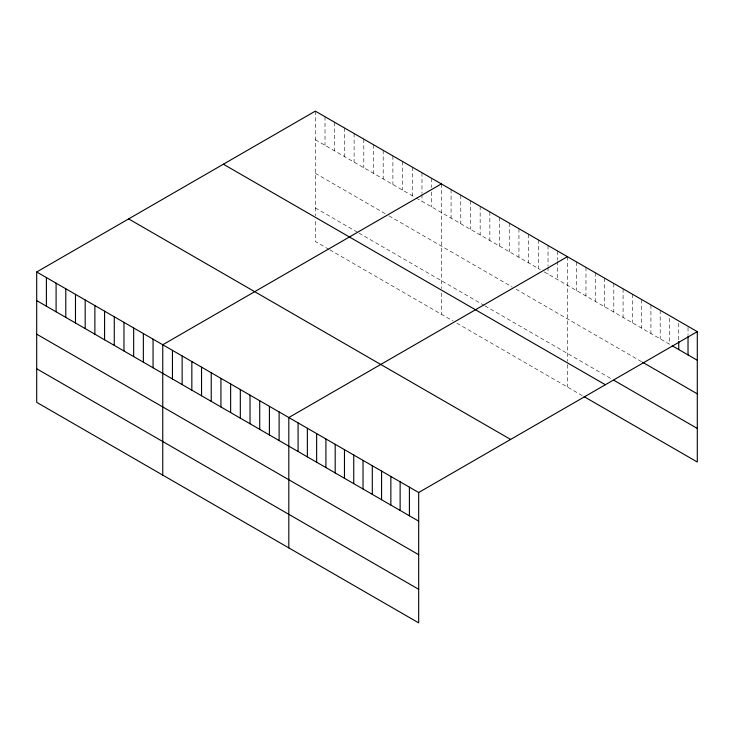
<?xml version="1.0" encoding="UTF-8"?>
<svg xmlns="http://www.w3.org/2000/svg" width="734" height="734" viewBox="0 0 734 734"><rect width="100%" height="100%" fill="white"/><g stroke="black" fill="none" stroke-linecap="round" stroke-linejoin="round"><path stroke-width="0.55" stroke-dasharray="3.67 2.75" d="M315.317 139.735L415.196 197.4M416.16 197.96L540.279 269.617M544.151 271.855L669.472 344.2L669.472 315.592M315.317 173.316L385.13 213.622M389.011 215.86L512.158 286.957M516.039 289.196L641.644 361.715M315.317 207.905L357.981 232.54M358.954 233.1L484.036 305.316M485.009 305.876L611.954 379.166M328.896 249.321L315.317 241.486L315.317 219.099M329.86 249.881L453.006 320.978M456.887 323.217L582.273 395.608M688.024 327.447L688.024 335.456M678.748 323.235L678.748 340.402M660.196 310.234L660.196 338.851M650.92 304.876L650.92 333.493M641.644 299.527L641.644 328.135M632.359 294.169L632.359 322.786M623.083 288.811L623.083 317.427M613.808 283.452L613.808 312.069M604.532 278.103L604.532 306.711M595.256 272.745L595.256 301.362M585.98 267.387L585.98 296.004M576.704 262.029L576.704 290.646M567.428 256.68L567.428 361.293M567.428 364.651L567.428 387.038M557.73 251.074L557.73 260.231M557.73 261.377L557.73 279.691M548.032 245.477L548.032 266.084M548.032 267.231L548.032 274.094M538.334 239.88L538.334 268.497M528.645 234.284L528.645 262.9M518.947 228.687L518.947 257.304M509.249 223.09L509.249 251.698M499.551 217.493L499.551 246.101M489.853 211.887L489.853 240.504M480.155 206.291L480.155 234.908M470.466 200.694L470.466 229.311M460.768 195.097L460.768 223.714M451.071 189.5L451.071 218.108M441.373 183.904L441.373 288.517M441.373 292.994L441.373 314.262M431.675 178.298L431.675 187.454M431.675 192.033L431.675 206.915M421.977 172.701L421.977 193.308M421.977 194.446L421.977 201.318M412.288 167.104L412.288 195.721M402.59 161.508L402.59 190.124M392.892 155.911L392.892 184.518M383.194 150.314L383.194 178.922M373.496 144.717L373.496 173.325M363.798 139.111L363.798 167.728M354.109 133.515L354.109 162.131M344.411 127.918L344.411 156.535M334.713 122.321L334.713 150.938M325.015 116.724L325.015 145.332M315.317 111.128L315.317 215.741"/><path stroke-width="1.1" d="M36.7 271.984L418.683 492.514L418.683 622.872L36.7 402.342L36.7 271.984L315.317 111.128L697.3 331.658L697.3 462.016L584.126 396.672M441.373 183.904L162.755 344.76L162.755 475.118M567.428 256.68L288.811 417.536L288.811 547.894M418.683 492.514L697.3 331.658M672.252 345.815L697.3 360.275M642.571 362.247L697.3 393.846M613.808 380.24L697.3 428.445M223.375 164.205L605.357 384.744M128.643 218.897L510.625 439.437M36.7 300.601L418.683 521.131M36.7 334.172L418.683 554.711M36.7 368.762L418.683 589.301M688.024 336.603L688.024 354.917M678.748 341.549L678.748 349.558M409.407 487.165L409.407 515.773M400.131 481.807L400.131 510.424M390.855 476.449L390.855 505.065M381.57 471.09L381.57 499.707M372.294 465.741L372.294 494.349M363.018 460.383L363.018 489M353.742 455.025L353.742 483.642M344.466 449.667L344.466 478.284M335.19 444.318L335.19 472.925M325.914 438.96L325.914 467.576M316.638 433.601L316.638 462.218M307.363 428.243L307.363 456.86M298.087 422.894L298.087 451.502M279.113 411.939L279.113 440.556M269.415 406.342L269.415 434.95M259.717 400.746L259.717 429.353M250.019 395.14L250.019 423.757M240.321 389.543L240.321 418.16M230.632 383.946L230.632 412.563M220.934 378.349L220.934 406.966M211.236 372.753L211.236 401.36M201.538 367.156L201.538 395.764M191.84 361.55L191.84 390.167M182.142 355.953L182.142 384.57M172.453 350.357L172.453 378.973M153.057 339.163L153.057 367.771M143.359 333.566L143.359 362.174M133.661 327.96L133.661 356.577M123.963 322.364L123.963 350.98M114.275 316.767L114.275 345.384M104.577 311.17L104.577 339.787M94.879 305.573L94.879 334.19M85.181 299.977L85.181 328.584M75.483 294.38L75.483 322.988M65.785 288.774L65.785 317.391M56.096 283.177L56.096 311.794M46.398 277.58L46.398 306.197"/></g></svg>
